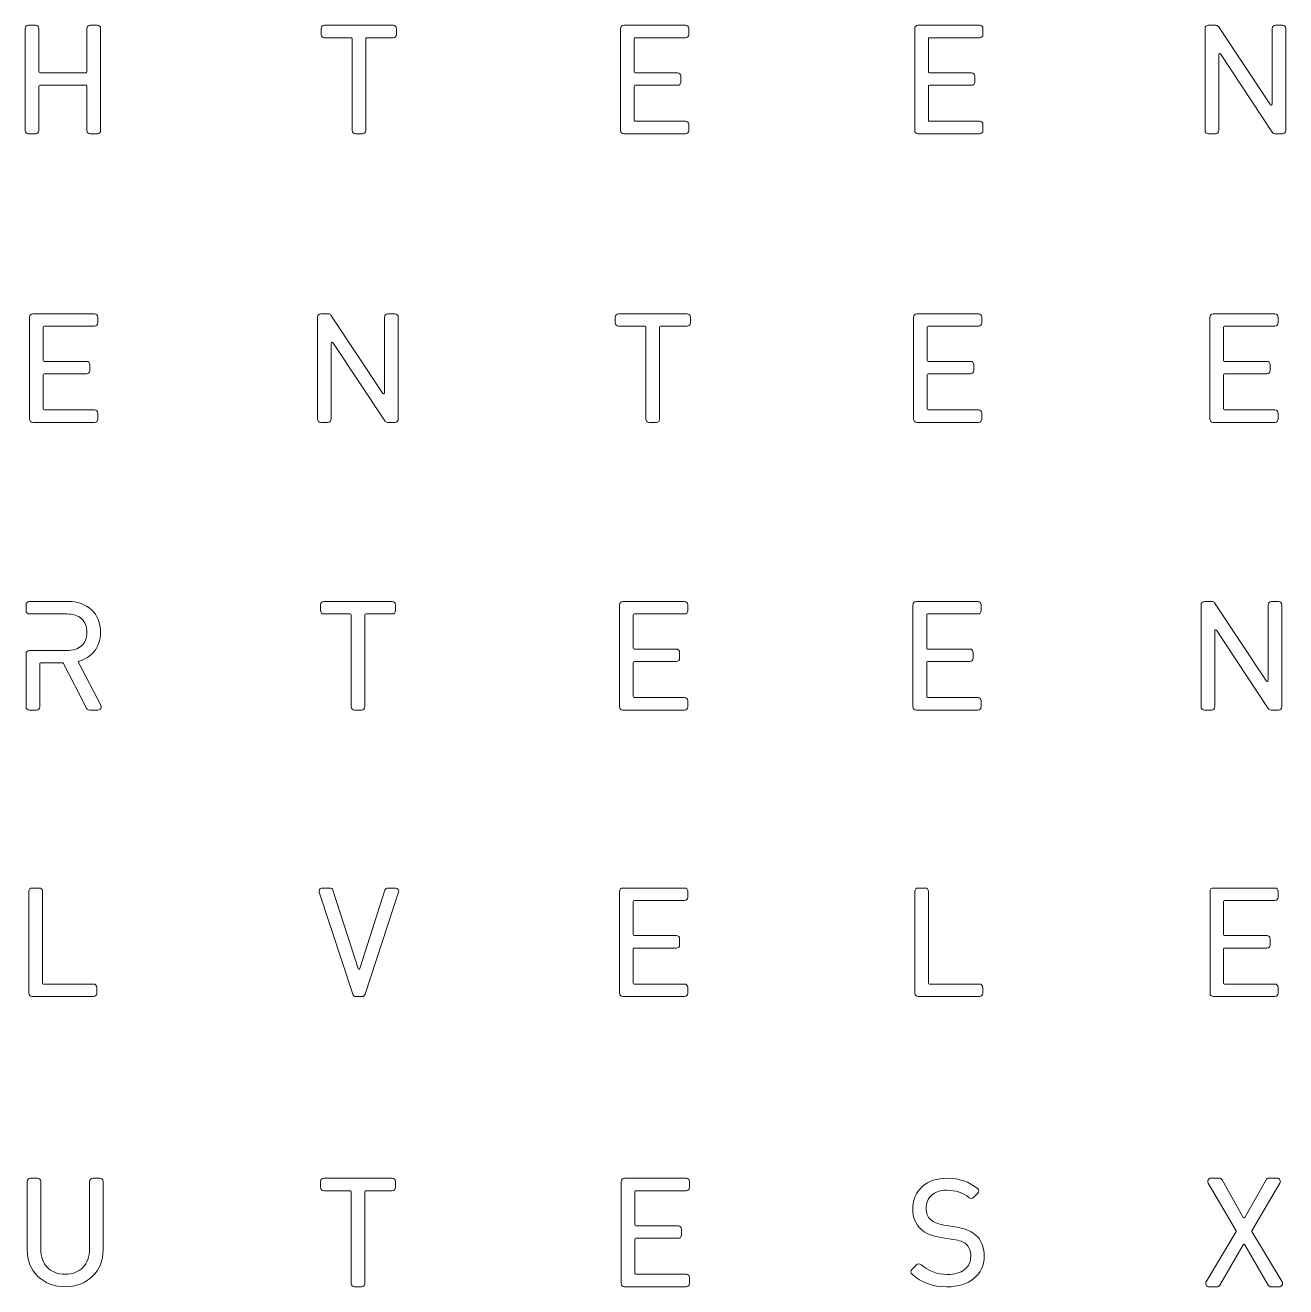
# Model space of a CAD drawing. Header units: millimetres. Extents: x 0 to 620, y 0 to 620.
# Drawn here: x 156.1 to 298.6, y 325.2 to 467.7 of the extents above; entities that cross this region are included whole.
import ezdxf

# ---------------------------------------------------------------- set-up
doc = ezdxf.new("R2010")
doc.units = ezdxf.units.MM
doc.header["$MEASUREMENT"] = 0
doc.layers.add('Layer 1', color=7, linetype='Continuous', lineweight=0)

# ---------------------------------------------------------------- blocks, each defined once
blk = doc.blocks.new('Block_23')
at = {"layer": 'Layer 1', "color": 250, "lineweight": 9, "true_color": 0x231f20}
blk.add_open_spline([(163.91, 422.86), (163.91, 422.86), (156.93, 422.86), (156.93, 422.86), (156.73, 422.86), (156.56, 423.03), (156.56, 423.23), (156.56, 423.23), (156.56, 434.76), (156.56, 434.76), (156.56, 434.96), (156.73, 435.13), (156.93, 435.13), (156.93, 435.13), (163.91, 435.13), (163.91, 435.13), (164.11, 435.13), (164.28, 434.96), (164.28, 434.76), (164.28, 434.76), (164.28, 434.09), (164.28, 434.09), (164.28, 433.88), (164.11, 433.72), (163.91, 433.72), (163.91, 433.72), (158.21, 433.72), (158.21, 433.72), (158.16, 433.72), (158.11, 433.67), (158.11, 433.61), (158.11, 433.61), (158.11, 429.86), (158.11, 429.86), (158.11, 429.8), (158.16, 429.75), (158.21, 429.75), (158.21, 429.75), (163, 429.75), (163, 429.75), (163.2, 429.75), (163.37, 429.59), (163.37, 429.38), (163.37, 429.38), (163.37, 428.71), (163.37, 428.71), (163.37, 428.51), (163.2, 428.34), (163, 428.34), (163, 428.34), (158.21, 428.34), (158.21, 428.34), (158.16, 428.34), (158.11, 428.29), (158.11, 428.24), (158.11, 428.24), (158.11, 424.38), (158.11, 424.38), (158.11, 424.32), (158.16, 424.27), (158.21, 424.27), (158.21, 424.27), (163.91, 424.27), (163.91, 424.27), (164.11, 424.27), (164.28, 424.11), (164.28, 423.9), (164.28, 423.9), (164.28, 423.23), (164.28, 423.23), (164.28, 423.03), (164.11, 422.86), (163.91, 422.86)], degree=3, knots=[0, 0, 0, 0, 1, 1, 1, 2, 2, 2, 3, 3, 3, 4, 4, 4, 5, 5, 5, 6, 6, 6, 7, 7, 7, 8, 8, 8, 9, 9, 9, 10, 10, 10, 11, 11, 11, 12, 12, 12, 13, 13, 13, 14, 14, 14, 15, 15, 15, 16, 16, 16, 17, 17, 17, 18, 18, 18, 19, 19, 19, 20, 20, 20, 21, 21, 21, 22, 22, 22, 23, 23, 23, 24, 24, 24, 24], dxfattribs=at)
blk = doc.blocks.new('Block_24')
at = {"layer": 'Layer 1', "color": 250, "lineweight": 9, "true_color": 0x231f20}
blk.add_open_spline([(227.43, 422.86), (227.43, 422.86), (226.62, 422.86), (226.62, 422.86), (226.42, 422.86), (226.25, 423.03), (226.25, 423.23), (226.25, 423.23), (226.25, 433.61), (226.25, 433.61), (226.25, 433.67), (226.21, 433.72), (226.15, 433.72), (226.15, 433.72), (223.15, 433.72), (223.15, 433.72), (222.95, 433.72), (222.78, 433.88), (222.78, 434.09), (222.78, 434.09), (222.78, 434.76), (222.78, 434.76), (222.78, 434.96), (222.95, 435.13), (223.15, 435.13), (223.15, 435.13), (230.9, 435.13), (230.9, 435.13), (231.1, 435.13), (231.27, 434.96), (231.27, 434.76), (231.27, 434.76), (231.27, 434.09), (231.27, 434.09), (231.27, 433.88), (231.1, 433.72), (230.9, 433.72), (230.9, 433.72), (227.9, 433.72), (227.9, 433.72), (227.85, 433.72), (227.8, 433.67), (227.8, 433.61), (227.8, 433.61), (227.8, 423.23), (227.8, 423.23), (227.8, 423.03), (227.63, 422.86), (227.43, 422.86)], degree=3, knots=[0, 0, 0, 0, 1, 1, 1, 2, 2, 2, 3, 3, 3, 4, 4, 4, 5, 5, 5, 6, 6, 6, 7, 7, 7, 8, 8, 8, 9, 9, 9, 10, 10, 10, 11, 11, 11, 12, 12, 12, 13, 13, 13, 14, 14, 14, 15, 15, 15, 16, 16, 16, 16], dxfattribs=at)
blk = doc.blocks.new('Block_25')
at = {"layer": 'Layer 1', "color": 250, "lineweight": 9, "true_color": 0x231f20}
blk.add_open_spline([(297.35, 422.86), (297.35, 422.86), (290.38, 422.86), (290.38, 422.86), (290.18, 422.86), (290.01, 423.03), (290.01, 423.23), (290.01, 423.23), (290.01, 434.76), (290.01, 434.76), (290.01, 434.96), (290.18, 435.13), (290.38, 435.13), (290.38, 435.13), (297.35, 435.13), (297.35, 435.13), (297.56, 435.13), (297.72, 434.96), (297.72, 434.76), (297.72, 434.76), (297.72, 434.09), (297.72, 434.09), (297.72, 433.88), (297.56, 433.72), (297.35, 433.72), (297.35, 433.72), (291.66, 433.72), (291.66, 433.72), (291.6, 433.72), (291.56, 433.67), (291.56, 433.61), (291.56, 433.61), (291.56, 429.86), (291.56, 429.86), (291.56, 429.8), (291.6, 429.75), (291.66, 429.75), (291.66, 429.75), (296.44, 429.75), (296.44, 429.75), (296.65, 429.75), (296.81, 429.59), (296.81, 429.38), (296.81, 429.38), (296.81, 428.71), (296.81, 428.71), (296.81, 428.51), (296.65, 428.34), (296.44, 428.34), (296.44, 428.34), (291.66, 428.34), (291.66, 428.34), (291.6, 428.34), (291.56, 428.29), (291.56, 428.24), (291.56, 428.24), (291.56, 424.38), (291.56, 424.38), (291.56, 424.32), (291.6, 424.27), (291.66, 424.27), (291.66, 424.27), (297.35, 424.27), (297.35, 424.27), (297.56, 424.27), (297.72, 424.11), (297.72, 423.9), (297.72, 423.9), (297.72, 423.23), (297.72, 423.23), (297.72, 423.03), (297.56, 422.86), (297.35, 422.86)], degree=3, knots=[0, 0, 0, 0, 1, 1, 1, 2, 2, 2, 3, 3, 3, 4, 4, 4, 5, 5, 5, 6, 6, 6, 7, 7, 7, 8, 8, 8, 9, 9, 9, 10, 10, 10, 11, 11, 11, 12, 12, 12, 13, 13, 13, 14, 14, 14, 15, 15, 15, 16, 16, 16, 17, 17, 17, 18, 18, 18, 19, 19, 19, 20, 20, 20, 21, 21, 21, 22, 22, 22, 23, 23, 23, 24, 24, 24, 24], dxfattribs=at)
blk = doc.blocks.new('Block_33')
at = {"layer": 'Layer 1', "color": 250, "lineweight": 9, "true_color": 0x231f20}
blk.add_open_spline([(263.85, 422.86), (263.85, 422.86), (256.87, 422.86), (256.87, 422.86), (256.67, 422.86), (256.5, 423.03), (256.5, 423.23), (256.5, 423.23), (256.5, 434.76), (256.5, 434.76), (256.5, 434.96), (256.67, 435.13), (256.87, 435.13), (256.87, 435.13), (263.85, 435.13), (263.85, 435.13), (264.05, 435.13), (264.22, 434.96), (264.22, 434.76), (264.22, 434.76), (264.22, 434.09), (264.22, 434.09), (264.22, 433.88), (264.05, 433.72), (263.85, 433.72), (263.85, 433.72), (258.15, 433.72), (258.15, 433.72), (258.09, 433.72), (258.05, 433.67), (258.05, 433.61), (258.05, 433.61), (258.05, 429.86), (258.05, 429.86), (258.05, 429.8), (258.09, 429.75), (258.15, 429.75), (258.15, 429.75), (262.94, 429.75), (262.94, 429.75), (263.14, 429.75), (263.31, 429.59), (263.31, 429.38), (263.31, 429.38), (263.31, 428.71), (263.31, 428.71), (263.31, 428.51), (263.14, 428.34), (262.94, 428.34), (262.94, 428.34), (258.15, 428.34), (258.15, 428.34), (258.09, 428.34), (258.05, 428.29), (258.05, 428.24), (258.05, 428.24), (258.05, 424.38), (258.05, 424.38), (258.05, 424.32), (258.09, 424.27), (258.15, 424.27), (258.15, 424.27), (263.85, 424.27), (263.85, 424.27), (264.05, 424.27), (264.22, 424.11), (264.22, 423.9), (264.22, 423.9), (264.22, 423.23), (264.22, 423.23), (264.22, 423.03), (264.05, 422.86), (263.85, 422.86)], degree=3, knots=[0, 0, 0, 0, 1, 1, 1, 2, 2, 2, 3, 3, 3, 4, 4, 4, 5, 5, 5, 6, 6, 6, 7, 7, 7, 8, 8, 8, 9, 9, 9, 10, 10, 10, 11, 11, 11, 12, 12, 12, 13, 13, 13, 14, 14, 14, 15, 15, 15, 16, 16, 16, 17, 17, 17, 18, 18, 18, 19, 19, 19, 20, 20, 20, 21, 21, 21, 22, 22, 22, 23, 23, 23, 24, 24, 24, 24], dxfattribs=at)
blk = doc.blocks.new('Block_35')
at = {"layer": 'Layer 1', "color": 250, "lineweight": 9, "true_color": 0x231f20}
blk.add_open_spline([(197.88, 422.86), (197.88, 422.86), (197.03, 422.86), (197.03, 422.86), (196.91, 422.86), (196.79, 422.93), (196.72, 423.03), (196.72, 423.03), (190.86, 431.89), (190.86, 431.89), (190.82, 431.95), (190.76, 431.94), (190.74, 431.93), (190.72, 431.93), (190.66, 431.9), (190.66, 431.83), (190.66, 431.83), (190.66, 423.23), (190.66, 423.23), (190.66, 423.03), (190.5, 422.86), (190.29, 422.86), (190.29, 422.86), (189.49, 422.86), (189.49, 422.86), (189.28, 422.86), (189.12, 423.03), (189.12, 423.23), (189.12, 423.23), (189.12, 434.76), (189.12, 434.76), (189.12, 434.96), (189.28, 435.13), (189.49, 435.13), (189.49, 435.13), (190.34, 435.13), (190.34, 435.13), (190.46, 435.13), (190.58, 435.07), (190.64, 434.96), (190.64, 434.96), (196.51, 426.13), (196.51, 426.13), (196.55, 426.07), (196.61, 426.09), (196.63, 426.09), (196.65, 426.1), (196.7, 426.12), (196.7, 426.19), (196.7, 426.19), (196.7, 434.76), (196.7, 434.76), (196.7, 434.96), (196.87, 435.13), (197.07, 435.13), (197.07, 435.13), (197.88, 435.13), (197.88, 435.13), (198.08, 435.13), (198.25, 434.96), (198.25, 434.76), (198.25, 434.76), (198.25, 423.23), (198.25, 423.23), (198.25, 423.03), (198.08, 422.86), (197.88, 422.86)], degree=3, knots=[0, 0, 0, 0, 1, 1, 1, 2, 2, 2, 3, 3, 3, 4, 4, 4, 5, 5, 5, 6, 6, 6, 7, 7, 7, 8, 8, 8, 9, 9, 9, 10, 10, 10, 11, 11, 11, 12, 12, 12, 13, 13, 13, 14, 14, 14, 15, 15, 15, 16, 16, 16, 17, 17, 17, 18, 18, 18, 19, 19, 19, 20, 20, 20, 21, 21, 21, 22, 22, 22, 22], dxfattribs=at)
blk = doc.blocks.new('Block_41')
at = {"layer": 'Layer 1', "color": 250, "lineweight": 9, "true_color": 0x231f20}
blk.add_open_spline([(164.3, 390.35), (164.3, 390.35), (163.34, 390.35), (163.34, 390.35), (163.2, 390.35), (163.07, 390.43), (163.01, 390.55), (163.01, 390.55), (160.41, 395.62), (160.41, 395.62), (160.4, 395.66), (160.36, 395.68), (160.32, 395.68), (160.32, 395.68), (157.82, 395.68), (157.82, 395.68), (157.76, 395.68), (157.71, 395.63), (157.71, 395.57), (157.71, 395.57), (157.71, 390.72), (157.71, 390.72), (157.71, 390.52), (157.55, 390.35), (157.35, 390.35), (157.35, 390.35), (156.54, 390.35), (156.54, 390.35), (156.34, 390.35), (156.17, 390.52), (156.17, 390.72), (156.17, 390.72), (156.17, 396.7), (156.17, 396.7), (156.17, 396.91), (156.34, 397.07), (156.54, 397.07), (156.54, 397.07), (160.78, 397.07), (160.78, 397.07), (161.48, 397.07), (162.04, 397.25), (162.44, 397.6), (162.84, 397.95), (163.05, 398.47), (163.05, 399.13), (163.05, 399.81), (162.85, 400.31), (162.43, 400.67), (162.02, 401.03), (161.47, 401.21), (160.78, 401.21), (160.78, 401.21), (156.54, 401.21), (156.54, 401.21), (156.34, 401.21), (156.17, 401.37), (156.17, 401.58), (156.17, 401.58), (156.17, 402.25), (156.17, 402.25), (156.17, 402.45), (156.34, 402.62), (156.54, 402.62), (156.54, 402.62), (160.9, 402.62), (160.9, 402.62), (161.99, 402.62), (162.88, 402.3), (163.56, 401.68), (164.25, 401.06), (164.59, 400.2), (164.59, 399.15), (164.59, 398.27), (164.34, 397.52), (163.85, 396.94), (163.42, 396.43), (162.86, 396.07), (162.18, 395.87), (162.14, 395.86), (162.11, 395.84), (162.1, 395.81), (162.09, 395.79), (162.09, 395.76), (162.1, 395.72), (162.1, 395.72), (162.1, 395.72), (162.1, 395.72), (162.1, 395.72), (164.63, 390.89), (164.63, 390.89), (164.69, 390.78), (164.69, 390.64), (164.62, 390.53), (164.55, 390.42), (164.43, 390.35), (164.3, 390.35)], degree=3, knots=[0, 0, 0, 0, 1, 1, 1, 2, 2, 2, 3, 3, 3, 4, 4, 4, 5, 5, 5, 6, 6, 6, 7, 7, 7, 8, 8, 8, 9, 9, 9, 10, 10, 10, 11, 11, 11, 12, 12, 12, 13, 13, 13, 14, 14, 14, 15, 15, 15, 16, 16, 16, 17, 17, 17, 18, 18, 18, 19, 19, 19, 20, 20, 20, 21, 21, 21, 22, 22, 22, 23, 23, 23, 24, 24, 24, 25, 25, 25, 26, 26, 26, 27, 27, 27, 28, 28, 28, 29, 29, 29, 30, 30, 30, 31, 31, 31, 32, 32, 32, 32], dxfattribs=at)
blk = doc.blocks.new('Block_42')
at = {"layer": 'Layer 1', "color": 250, "lineweight": 9, "true_color": 0x231f20}
blk.add_open_spline([(230.6, 390.35), (230.6, 390.35), (223.63, 390.35), (223.63, 390.35), (223.42, 390.35), (223.26, 390.52), (223.26, 390.72), (223.26, 390.72), (223.26, 402.25), (223.26, 402.25), (223.26, 402.45), (223.42, 402.62), (223.63, 402.62), (223.63, 402.62), (230.6, 402.62), (230.6, 402.62), (230.81, 402.62), (230.97, 402.45), (230.97, 402.25), (230.97, 402.25), (230.97, 401.58), (230.97, 401.58), (230.97, 401.37), (230.81, 401.21), (230.6, 401.21), (230.6, 401.21), (224.91, 401.21), (224.91, 401.21), (224.85, 401.21), (224.8, 401.16), (224.8, 401.1), (224.8, 401.1), (224.8, 397.35), (224.8, 397.35), (224.8, 397.29), (224.85, 397.24), (224.91, 397.24), (224.91, 397.24), (229.69, 397.24), (229.69, 397.24), (229.9, 397.24), (230.06, 397.08), (230.06, 396.87), (230.06, 396.87), (230.06, 396.2), (230.06, 396.2), (230.06, 396), (229.9, 395.83), (229.69, 395.83), (229.69, 395.83), (224.91, 395.83), (224.91, 395.83), (224.85, 395.83), (224.8, 395.78), (224.8, 395.73), (224.8, 395.73), (224.8, 391.87), (224.8, 391.87), (224.8, 391.81), (224.85, 391.76), (224.91, 391.76), (224.91, 391.76), (230.6, 391.76), (230.6, 391.76), (230.81, 391.76), (230.97, 391.6), (230.97, 391.39), (230.97, 391.39), (230.97, 390.72), (230.97, 390.72), (230.97, 390.52), (230.81, 390.35), (230.6, 390.35)], degree=3, knots=[0, 0, 0, 0, 1, 1, 1, 2, 2, 2, 3, 3, 3, 4, 4, 4, 5, 5, 5, 6, 6, 6, 7, 7, 7, 8, 8, 8, 9, 9, 9, 10, 10, 10, 11, 11, 11, 12, 12, 12, 13, 13, 13, 14, 14, 14, 15, 15, 15, 16, 16, 16, 17, 17, 17, 18, 18, 18, 19, 19, 19, 20, 20, 20, 21, 21, 21, 22, 22, 22, 23, 23, 23, 24, 24, 24, 24], dxfattribs=at)
blk = doc.blocks.new('Block_43')
at = {"layer": 'Layer 1', "color": 250, "lineweight": 9, "true_color": 0x231f20}
blk.add_open_spline([(297.77, 390.35), (297.77, 390.35), (296.92, 390.35), (296.92, 390.35), (296.8, 390.35), (296.68, 390.42), (296.61, 390.52), (296.61, 390.52), (290.75, 399.38), (290.75, 399.38), (290.71, 399.44), (290.65, 399.43), (290.63, 399.42), (290.61, 399.42), (290.55, 399.39), (290.55, 399.32), (290.55, 399.32), (290.55, 390.72), (290.55, 390.72), (290.55, 390.52), (290.39, 390.35), (290.18, 390.35), (290.18, 390.35), (289.38, 390.35), (289.38, 390.35), (289.17, 390.35), (289.01, 390.52), (289.01, 390.72), (289.01, 390.72), (289.01, 402.25), (289.01, 402.25), (289.01, 402.45), (289.17, 402.62), (289.38, 402.62), (289.38, 402.62), (290.23, 402.62), (290.23, 402.62), (290.35, 402.62), (290.47, 402.56), (290.53, 402.45), (290.53, 402.45), (296.4, 393.62), (296.4, 393.62), (296.44, 393.56), (296.5, 393.58), (296.52, 393.58), (296.54, 393.59), (296.59, 393.61), (296.59, 393.68), (296.59, 393.68), (296.59, 402.25), (296.59, 402.25), (296.59, 402.45), (296.76, 402.62), (296.96, 402.62), (296.96, 402.62), (297.77, 402.62), (297.77, 402.62), (297.97, 402.62), (298.14, 402.45), (298.14, 402.25), (298.14, 402.25), (298.14, 390.72), (298.14, 390.72), (298.14, 390.52), (297.97, 390.35), (297.77, 390.35)], degree=3, knots=[0, 0, 0, 0, 1, 1, 1, 2, 2, 2, 3, 3, 3, 4, 4, 4, 5, 5, 5, 6, 6, 6, 7, 7, 7, 8, 8, 8, 9, 9, 9, 10, 10, 10, 11, 11, 11, 12, 12, 12, 13, 13, 13, 14, 14, 14, 15, 15, 15, 16, 16, 16, 17, 17, 17, 18, 18, 18, 19, 19, 19, 20, 20, 20, 21, 21, 21, 22, 22, 22, 22], dxfattribs=at)
blk = doc.blocks.new('Block_51')
at = {"layer": 'Layer 1', "color": 250, "lineweight": 9, "true_color": 0x231f20}
blk.add_open_spline([(263.79, 390.35), (263.79, 390.35), (256.81, 390.35), (256.81, 390.35), (256.61, 390.35), (256.44, 390.52), (256.44, 390.72), (256.44, 390.72), (256.44, 402.25), (256.44, 402.25), (256.44, 402.45), (256.61, 402.62), (256.81, 402.62), (256.81, 402.62), (263.79, 402.62), (263.79, 402.62), (263.99, 402.62), (264.15, 402.45), (264.15, 402.25), (264.15, 402.25), (264.15, 401.58), (264.15, 401.58), (264.15, 401.37), (263.99, 401.21), (263.79, 401.21), (263.79, 401.21), (258.09, 401.21), (258.09, 401.21), (258.03, 401.21), (257.99, 401.16), (257.99, 401.1), (257.99, 401.1), (257.99, 397.35), (257.99, 397.35), (257.99, 397.29), (258.03, 397.24), (258.09, 397.24), (258.09, 397.24), (262.88, 397.24), (262.88, 397.24), (263.08, 397.24), (263.24, 397.08), (263.24, 396.87), (263.24, 396.87), (263.24, 396.2), (263.24, 396.2), (263.24, 396), (263.08, 395.83), (262.88, 395.83), (262.88, 395.83), (258.09, 395.83), (258.09, 395.83), (258.03, 395.83), (257.99, 395.78), (257.99, 395.73), (257.99, 395.73), (257.99, 391.87), (257.99, 391.87), (257.99, 391.81), (258.03, 391.76), (258.09, 391.76), (258.09, 391.76), (263.79, 391.76), (263.79, 391.76), (263.99, 391.76), (264.15, 391.6), (264.15, 391.39), (264.15, 391.39), (264.15, 390.72), (264.15, 390.72), (264.15, 390.52), (263.99, 390.35), (263.79, 390.35)], degree=3, knots=[0, 0, 0, 0, 1, 1, 1, 2, 2, 2, 3, 3, 3, 4, 4, 4, 5, 5, 5, 6, 6, 6, 7, 7, 7, 8, 8, 8, 9, 9, 9, 10, 10, 10, 11, 11, 11, 12, 12, 12, 13, 13, 13, 14, 14, 14, 15, 15, 15, 16, 16, 16, 17, 17, 17, 18, 18, 18, 19, 19, 19, 20, 20, 20, 21, 21, 21, 22, 22, 22, 23, 23, 23, 24, 24, 24, 24], dxfattribs=at)
blk = doc.blocks.new('Block_53')
at = {"layer": 'Layer 1', "color": 250, "lineweight": 9, "true_color": 0x231f20}
blk.add_open_spline([(194.09, 390.35), (194.09, 390.35), (193.29, 390.35), (193.29, 390.35), (193.08, 390.35), (192.92, 390.52), (192.92, 390.72), (192.92, 390.72), (192.92, 401.1), (192.92, 401.1), (192.92, 401.16), (192.87, 401.21), (192.81, 401.21), (192.81, 401.21), (189.82, 401.21), (189.82, 401.21), (189.61, 401.21), (189.45, 401.37), (189.45, 401.58), (189.45, 401.58), (189.45, 402.25), (189.45, 402.25), (189.45, 402.45), (189.61, 402.62), (189.82, 402.62), (189.82, 402.62), (197.57, 402.62), (197.57, 402.62), (197.77, 402.62), (197.94, 402.45), (197.94, 402.25), (197.94, 402.25), (197.94, 401.58), (197.94, 401.58), (197.94, 401.37), (197.77, 401.21), (197.57, 401.21), (197.57, 401.21), (194.57, 401.21), (194.57, 401.21), (194.51, 401.21), (194.46, 401.16), (194.46, 401.1), (194.46, 401.1), (194.46, 390.72), (194.46, 390.72), (194.46, 390.52), (194.3, 390.35), (194.09, 390.35)], degree=3, knots=[0, 0, 0, 0, 1, 1, 1, 2, 2, 2, 3, 3, 3, 4, 4, 4, 5, 5, 5, 6, 6, 6, 7, 7, 7, 8, 8, 8, 9, 9, 9, 10, 10, 10, 11, 11, 11, 12, 12, 12, 13, 13, 13, 14, 14, 14, 15, 15, 15, 16, 16, 16, 16], dxfattribs=at)
blk = doc.blocks.new('Block_57')
at = {"layer": 'Layer 1', "color": 250, "lineweight": 9, "true_color": 0x231f20}
blk.add_open_spline([(163.81, 357.98), (163.81, 357.98), (156.87, 357.98), (156.87, 357.98), (156.66, 357.98), (156.5, 358.15), (156.5, 358.35), (156.5, 358.35), (156.5, 369.87), (156.5, 369.87), (156.5, 370.08), (156.66, 370.24), (156.87, 370.24), (156.87, 370.24), (157.67, 370.24), (157.67, 370.24), (157.88, 370.24), (158.04, 370.08), (158.04, 369.87), (158.04, 369.87), (158.04, 359.49), (158.04, 359.49), (158.04, 359.44), (158.09, 359.39), (158.15, 359.39), (158.15, 359.39), (163.81, 359.39), (163.81, 359.39), (164.01, 359.39), (164.18, 359.22), (164.18, 359.02), (164.18, 359.02), (164.18, 358.35), (164.18, 358.35), (164.18, 358.15), (164.01, 357.98), (163.81, 357.98)], degree=3, knots=[0, 0, 0, 0, 1, 1, 1, 2, 2, 2, 3, 3, 3, 4, 4, 4, 5, 5, 5, 6, 6, 6, 7, 7, 7, 8, 8, 8, 9, 9, 9, 10, 10, 10, 11, 11, 11, 12, 12, 12, 12], dxfattribs=at)
blk = doc.blocks.new('Block_58')
at = {"layer": 'Layer 1', "color": 250, "lineweight": 9, "true_color": 0x231f20}
blk.add_open_spline([(230.6, 357.98), (230.6, 357.98), (223.63, 357.98), (223.63, 357.98), (223.42, 357.98), (223.26, 358.15), (223.26, 358.35), (223.26, 358.35), (223.26, 369.87), (223.26, 369.87), (223.26, 370.08), (223.42, 370.24), (223.63, 370.24), (223.63, 370.24), (230.6, 370.24), (230.6, 370.24), (230.81, 370.24), (230.97, 370.08), (230.97, 369.87), (230.97, 369.87), (230.97, 369.2), (230.97, 369.2), (230.97, 369), (230.81, 368.83), (230.6, 368.83), (230.6, 368.83), (224.91, 368.83), (224.91, 368.83), (224.85, 368.83), (224.8, 368.79), (224.8, 368.73), (224.8, 368.73), (224.8, 364.97), (224.8, 364.97), (224.8, 364.91), (224.85, 364.87), (224.91, 364.87), (224.91, 364.87), (229.69, 364.87), (229.69, 364.87), (229.9, 364.87), (230.06, 364.7), (230.06, 364.5), (230.06, 364.5), (230.06, 363.83), (230.06, 363.83), (230.06, 363.62), (229.9, 363.46), (229.69, 363.46), (229.69, 363.46), (224.91, 363.46), (224.91, 363.46), (224.85, 363.46), (224.8, 363.41), (224.8, 363.35), (224.8, 363.35), (224.8, 359.49), (224.8, 359.49), (224.8, 359.44), (224.85, 359.39), (224.91, 359.39), (224.91, 359.39), (230.6, 359.39), (230.6, 359.39), (230.81, 359.39), (230.97, 359.22), (230.97, 359.02), (230.97, 359.02), (230.97, 358.35), (230.97, 358.35), (230.97, 358.15), (230.81, 357.98), (230.6, 357.98)], degree=3, knots=[0, 0, 0, 0, 1, 1, 1, 2, 2, 2, 3, 3, 3, 4, 4, 4, 5, 5, 5, 6, 6, 6, 7, 7, 7, 8, 8, 8, 9, 9, 9, 10, 10, 10, 11, 11, 11, 12, 12, 12, 13, 13, 13, 14, 14, 14, 15, 15, 15, 16, 16, 16, 17, 17, 17, 18, 18, 18, 19, 19, 19, 20, 20, 20, 21, 21, 21, 22, 22, 22, 23, 23, 23, 24, 24, 24, 24], dxfattribs=at)
blk = doc.blocks.new('Block_59')
at = {"layer": 'Layer 1', "color": 250, "lineweight": 9, "true_color": 0x231f20}
blk.add_open_spline([(297.36, 357.98), (297.36, 357.98), (290.39, 357.98), (290.39, 357.98), (290.19, 357.98), (290.02, 358.15), (290.02, 358.35), (290.02, 358.35), (290.02, 369.87), (290.02, 369.87), (290.02, 370.08), (290.19, 370.24), (290.39, 370.24), (290.39, 370.24), (297.36, 370.24), (297.36, 370.24), (297.57, 370.24), (297.73, 370.08), (297.73, 369.87), (297.73, 369.87), (297.73, 369.2), (297.73, 369.2), (297.73, 369), (297.57, 368.83), (297.36, 368.83), (297.36, 368.83), (291.67, 368.83), (291.67, 368.83), (291.61, 368.83), (291.56, 368.79), (291.56, 368.73), (291.56, 368.73), (291.56, 364.97), (291.56, 364.97), (291.56, 364.91), (291.61, 364.87), (291.67, 364.87), (291.67, 364.87), (296.45, 364.87), (296.45, 364.87), (296.66, 364.87), (296.82, 364.7), (296.82, 364.5), (296.82, 364.5), (296.82, 363.83), (296.82, 363.83), (296.82, 363.62), (296.66, 363.46), (296.45, 363.46), (296.45, 363.46), (291.67, 363.46), (291.67, 363.46), (291.61, 363.46), (291.56, 363.41), (291.56, 363.35), (291.56, 363.35), (291.56, 359.49), (291.56, 359.49), (291.56, 359.44), (291.61, 359.39), (291.67, 359.39), (291.67, 359.39), (297.36, 359.39), (297.36, 359.39), (297.57, 359.39), (297.73, 359.22), (297.73, 359.02), (297.73, 359.02), (297.73, 358.35), (297.73, 358.35), (297.73, 358.15), (297.57, 357.98), (297.36, 357.98)], degree=3, knots=[0, 0, 0, 0, 1, 1, 1, 2, 2, 2, 3, 3, 3, 4, 4, 4, 5, 5, 5, 6, 6, 6, 7, 7, 7, 8, 8, 8, 9, 9, 9, 10, 10, 10, 11, 11, 11, 12, 12, 12, 13, 13, 13, 14, 14, 14, 15, 15, 15, 16, 16, 16, 17, 17, 17, 18, 18, 18, 19, 19, 19, 20, 20, 20, 21, 21, 21, 22, 22, 22, 23, 23, 23, 24, 24, 24, 24], dxfattribs=at)
blk = doc.blocks.new('Block_67')
at = {"layer": 'Layer 1', "color": 250, "lineweight": 9, "true_color": 0x231f20}
blk.add_open_spline([(263.96, 357.98), (263.96, 357.98), (257.02, 357.98), (257.02, 357.98), (256.82, 357.98), (256.65, 358.15), (256.65, 358.35), (256.65, 358.35), (256.65, 369.87), (256.65, 369.87), (256.65, 370.08), (256.82, 370.24), (257.02, 370.24), (257.02, 370.24), (257.83, 370.24), (257.83, 370.24), (258.03, 370.24), (258.2, 370.08), (258.2, 369.87), (258.2, 369.87), (258.2, 359.49), (258.2, 359.49), (258.2, 359.44), (258.24, 359.39), (258.3, 359.39), (258.3, 359.39), (263.96, 359.39), (263.96, 359.39), (264.17, 359.39), (264.33, 359.22), (264.33, 359.02), (264.33, 359.02), (264.33, 358.35), (264.33, 358.35), (264.33, 358.15), (264.17, 357.98), (263.96, 357.98)], degree=3, knots=[0, 0, 0, 0, 1, 1, 1, 2, 2, 2, 3, 3, 3, 4, 4, 4, 5, 5, 5, 6, 6, 6, 7, 7, 7, 8, 8, 8, 9, 9, 9, 10, 10, 10, 11, 11, 11, 12, 12, 12, 12], dxfattribs=at)
blk = doc.blocks.new('Block_69')
at = {"layer": 'Layer 1', "color": 250, "lineweight": 9, "true_color": 0x231f20}
for points, knots in [([(194.15, 357.98), (194.15, 357.98), (193.45, 357.98), (193.45, 357.98), (193.29, 357.98), (193.15, 358.08), (193.1, 358.23), (193.1, 358.23), (189.31, 369.76), (189.31, 369.76), (189.27, 369.87), (189.29, 369.99), (189.36, 370.09), (189.43, 370.19), (189.54, 370.24), (189.66, 370.24), (189.66, 370.24), (190.51, 370.24), (190.51, 370.24), (190.67, 370.24), (190.81, 370.14), (190.86, 369.99), (190.86, 369.99), (193.7, 361.15), (193.7, 361.15), (193.72, 361.08), (193.78, 361.07), (193.8, 361.07), (193.82, 361.07), (193.88, 361.08), (193.9, 361.15), (193.9, 361.15), (196.74, 369.99), (196.74, 369.99), (196.79, 370.14), (196.93, 370.24), (197.09, 370.24), (197.09, 370.24), (197.94, 370.24), (197.94, 370.24), (198.06, 370.24), (198.17, 370.19), (198.24, 370.09), (198.31, 369.99), (198.33, 369.87), (198.29, 369.76), (198.29, 369.76), (198.29, 369.76), (198.29, 369.76), (198.29, 369.76), (194.5, 358.23), (194.5, 358.23), (194.45, 358.08), (194.31, 357.98), (194.15, 357.98)], [0, 0, 0, 0, 1, 1, 1, 2, 2, 2, 3, 3, 3, 4, 4, 4, 5, 5, 5, 6, 6, 6, 7, 7, 7, 8, 8, 8, 9, 9, 9, 10, 10, 10, 11, 11, 11, 12, 12, 12, 13, 13, 13, 14, 14, 14, 15, 15, 15, 16, 16, 16, 17, 17, 17, 18, 18, 18, 18]), ([(198.16, 369.8), (198.16, 369.8), (198.17, 369.8), (198.17, 369.8), (198.17, 369.8), (198.16, 369.8), (198.16, 369.8)], [0, 0, 0, 0, 1, 1, 1, 2, 2, 2, 2])]:
    blk.add_open_spline(points, degree=3, knots=knots, dxfattribs=at)
blk = doc.blocks.new('Block_89')
at = {"layer": 'Layer 1', "color": 250, "lineweight": 9, "true_color": 0x231f20}
blk.add_open_spline([(160.59, 325.18), (159.35, 325.18), (158.32, 325.58), (157.52, 326.35), (156.72, 327.12), (156.31, 328.13), (156.31, 329.34), (156.31, 329.34), (156.31, 337.08), (156.31, 337.08), (156.31, 337.28), (156.47, 337.45), (156.68, 337.45), (156.68, 337.45), (157.48, 337.45), (157.48, 337.45), (157.68, 337.45), (157.84, 337.28), (157.84, 337.08), (157.84, 337.08), (157.84, 329.44), (157.84, 329.44), (157.84, 328.58), (158.1, 327.88), (158.59, 327.36), (159.09, 326.85), (159.76, 326.59), (160.59, 326.59), (161.41, 326.59), (162.09, 326.85), (162.59, 327.36), (163.09, 327.88), (163.34, 328.58), (163.34, 329.44), (163.34, 329.44), (163.34, 337.08), (163.34, 337.08), (163.34, 337.28), (163.51, 337.45), (163.71, 337.45), (163.71, 337.45), (164.51, 337.45), (164.51, 337.45), (164.71, 337.45), (164.88, 337.28), (164.88, 337.08), (164.88, 337.08), (164.88, 329.34), (164.88, 329.34), (164.88, 328.13), (164.47, 327.12), (163.66, 326.35), (162.85, 325.58), (161.82, 325.18), (160.59, 325.18)], degree=3, knots=[0, 0, 0, 0, 1, 1, 1, 2, 2, 2, 3, 3, 3, 4, 4, 4, 5, 5, 5, 6, 6, 6, 7, 7, 7, 8, 8, 8, 9, 9, 9, 10, 10, 10, 11, 11, 11, 12, 12, 12, 13, 13, 13, 14, 14, 14, 15, 15, 15, 16, 16, 16, 17, 17, 17, 18, 18, 18, 18], dxfattribs=at)
blk = doc.blocks.new('Block_90')
at = {"layer": 'Layer 1', "color": 250, "lineweight": 9, "true_color": 0x231f20}
blk.add_open_spline([(230.8, 325.18), (230.8, 325.18), (223.82, 325.18), (223.82, 325.18), (223.62, 325.18), (223.45, 325.35), (223.45, 325.55), (223.45, 325.55), (223.45, 337.08), (223.45, 337.08), (223.45, 337.28), (223.62, 337.45), (223.82, 337.45), (223.82, 337.45), (230.8, 337.45), (230.8, 337.45), (231, 337.45), (231.17, 337.28), (231.17, 337.08), (231.17, 337.08), (231.17, 336.41), (231.17, 336.41), (231.17, 336.2), (231, 336.04), (230.8, 336.04), (230.8, 336.04), (225.1, 336.04), (225.1, 336.04), (225.04, 336.04), (225, 335.99), (225, 335.93), (225, 335.93), (225, 332.18), (225, 332.18), (225, 332.12), (225.04, 332.07), (225.1, 332.07), (225.1, 332.07), (229.89, 332.07), (229.89, 332.07), (230.09, 332.07), (230.26, 331.91), (230.26, 331.7), (230.26, 331.7), (230.26, 331.03), (230.26, 331.03), (230.26, 330.83), (230.09, 330.66), (229.89, 330.66), (229.89, 330.66), (225.1, 330.66), (225.1, 330.66), (225.04, 330.66), (225, 330.61), (225, 330.56), (225, 330.56), (225, 326.7), (225, 326.7), (225, 326.64), (225.04, 326.6), (225.1, 326.6), (225.1, 326.6), (230.8, 326.6), (230.8, 326.6), (231, 326.6), (231.17, 326.43), (231.17, 326.23), (231.17, 326.23), (231.17, 325.55), (231.17, 325.55), (231.17, 325.35), (231, 325.18), (230.8, 325.18)], degree=3, knots=[0, 0, 0, 0, 1, 1, 1, 2, 2, 2, 3, 3, 3, 4, 4, 4, 5, 5, 5, 6, 6, 6, 7, 7, 7, 8, 8, 8, 9, 9, 9, 10, 10, 10, 11, 11, 11, 12, 12, 12, 13, 13, 13, 14, 14, 14, 15, 15, 15, 16, 16, 16, 17, 17, 17, 18, 18, 18, 19, 19, 19, 20, 20, 20, 21, 21, 21, 22, 22, 22, 23, 23, 23, 24, 24, 24, 24], dxfattribs=at)
blk = doc.blocks.new('Block_91')
at = {"layer": 'Layer 1', "color": 250, "lineweight": 9, "true_color": 0x231f20}
blk.add_open_spline([(297.85, 325.18), (297.85, 325.18), (296.92, 325.18), (296.92, 325.18), (296.79, 325.18), (296.67, 325.26), (296.6, 325.37), (296.6, 325.37), (293.96, 329.94), (293.96, 329.94), (293.93, 329.98), (293.89, 329.99), (293.87, 329.99), (293.87, 329.99), (293.87, 329.99), (293.87, 329.99), (293.85, 329.99), (293.8, 329.98), (293.78, 329.94), (293.78, 329.94), (291.12, 325.37), (291.12, 325.37), (291.05, 325.25), (290.93, 325.18), (290.8, 325.18), (290.8, 325.18), (289.91, 325.18), (289.91, 325.18), (289.77, 325.18), (289.65, 325.25), (289.58, 325.37), (289.52, 325.49), (289.52, 325.63), (289.59, 325.74), (289.59, 325.74), (292.98, 331.42), (292.98, 331.42), (293, 331.45), (293, 331.49), (292.98, 331.52), (292.98, 331.52), (289.82, 336.89), (289.82, 336.89), (289.75, 337.01), (289.75, 337.15), (289.82, 337.26), (289.88, 337.38), (290, 337.45), (290.14, 337.45), (290.14, 337.45), (291.07, 337.45), (291.07, 337.45), (291.2, 337.45), (291.32, 337.38), (291.39, 337.26), (291.39, 337.26), (293.78, 333.01), (293.78, 333.01), (293.8, 332.97), (293.85, 332.96), (293.87, 332.96), (293.89, 332.96), (293.93, 332.97), (293.96, 333.01), (293.96, 333.01), (296.35, 337.26), (296.35, 337.26), (296.41, 337.38), (296.54, 337.45), (296.67, 337.45), (296.67, 337.45), (297.6, 337.45), (297.6, 337.45), (297.73, 337.45), (297.85, 337.38), (297.92, 337.26), (297.99, 337.15), (297.99, 337.01), (297.92, 336.89), (297.92, 336.89), (294.75, 331.52), (294.75, 331.52), (294.73, 331.49), (294.73, 331.45), (294.75, 331.42), (294.75, 331.42), (298.16, 325.74), (298.16, 325.74), (298.23, 325.63), (298.24, 325.49), (298.17, 325.37), (298.1, 325.25), (297.98, 325.18), (297.85, 325.18)], degree=3, knots=[0, 0, 0, 0, 1, 1, 1, 2, 2, 2, 3, 3, 3, 4, 4, 4, 5, 5, 5, 6, 6, 6, 7, 7, 7, 8, 8, 8, 9, 9, 9, 10, 10, 10, 11, 11, 11, 12, 12, 12, 13, 13, 13, 14, 14, 14, 15, 15, 15, 16, 16, 16, 17, 17, 17, 18, 18, 18, 19, 19, 19, 20, 20, 20, 21, 21, 21, 22, 22, 22, 23, 23, 23, 24, 24, 24, 25, 25, 25, 26, 26, 26, 27, 27, 27, 28, 28, 28, 29, 29, 29, 30, 30, 30, 31, 31, 31, 31], dxfattribs=at)
blk = doc.blocks.new('Block_103')
at = {"layer": 'Layer 1', "color": 250, "lineweight": 9, "true_color": 0x231f20}
blk.add_open_spline([(260.28, 325.18), (258.69, 325.18), (257.36, 325.66), (256.33, 326.61), (256.25, 326.68), (256.21, 326.77), (256.21, 326.87), (256.21, 326.97), (256.25, 327.07), (256.32, 327.14), (256.32, 327.14), (256.85, 327.67), (256.85, 327.67), (256.99, 327.81), (257.21, 327.81), (257.35, 327.68), (258.16, 326.95), (259.16, 326.58), (260.32, 326.58), (261.15, 326.58), (261.8, 326.76), (262.27, 327.13), (262.74, 327.49), (262.97, 327.98), (262.97, 328.63), (262.97, 329.24), (262.8, 329.7), (262.45, 330.01), (262.17, 330.25), (261.68, 330.43), (260.98, 330.54), (260.98, 330.54), (259.6, 330.76), (259.6, 330.76), (258.64, 330.9), (257.89, 331.21), (257.36, 331.68), (256.74, 332.24), (256.42, 333.01), (256.42, 333.99), (256.42, 335.03), (256.78, 335.87), (257.49, 336.5), (258.19, 337.13), (259.15, 337.45), (260.33, 337.45), (261.65, 337.45), (262.79, 337.06), (263.74, 336.29), (263.82, 336.23), (263.86, 336.13), (263.87, 336.03), (263.88, 335.93), (263.84, 335.82), (263.76, 335.75), (263.76, 335.75), (263.28, 335.27), (263.28, 335.27), (263.15, 335.14), (262.94, 335.13), (262.79, 335.25), (262.11, 335.81), (261.26, 336.09), (260.28, 336.09), (259.55, 336.09), (258.96, 335.9), (258.55, 335.53), (258.13, 335.15), (257.93, 334.66), (257.93, 334.03), (257.93, 333.47), (258.09, 333.06), (258.43, 332.77), (258.78, 332.47), (259.28, 332.27), (259.94, 332.16), (259.94, 332.16), (261.23, 331.96), (261.23, 331.96), (262.21, 331.81), (262.96, 331.53), (263.45, 331.1), (264.14, 330.52), (264.49, 329.7), (264.49, 328.66), (264.49, 327.6), (264.1, 326.74), (263.33, 326.12), (262.57, 325.5), (261.55, 325.18), (260.28, 325.18)], degree=3, knots=[0, 0, 0, 0, 1, 1, 1, 2, 2, 2, 3, 3, 3, 4, 4, 4, 5, 5, 5, 6, 6, 6, 7, 7, 7, 8, 8, 8, 9, 9, 9, 10, 10, 10, 11, 11, 11, 12, 12, 12, 13, 13, 13, 14, 14, 14, 15, 15, 15, 16, 16, 16, 17, 17, 17, 18, 18, 18, 19, 19, 19, 20, 20, 20, 21, 21, 21, 22, 22, 22, 23, 23, 23, 24, 24, 24, 25, 25, 25, 26, 26, 26, 27, 27, 27, 28, 28, 28, 29, 29, 29, 30, 30, 30, 30], dxfattribs=at)
blk = doc.blocks.new('Block_105')
at = {"layer": 'Layer 1', "color": 250, "lineweight": 9, "true_color": 0x231f20}
blk.add_open_spline([(194.09, 325.18), (194.09, 325.18), (193.29, 325.18), (193.29, 325.18), (193.08, 325.18), (192.92, 325.35), (192.92, 325.55), (192.92, 325.55), (192.92, 335.93), (192.92, 335.93), (192.92, 335.99), (192.87, 336.04), (192.81, 336.04), (192.81, 336.04), (189.82, 336.04), (189.82, 336.04), (189.61, 336.04), (189.45, 336.2), (189.45, 336.41), (189.45, 336.41), (189.45, 337.08), (189.45, 337.08), (189.45, 337.28), (189.61, 337.45), (189.82, 337.45), (189.82, 337.45), (197.57, 337.45), (197.57, 337.45), (197.77, 337.45), (197.94, 337.28), (197.94, 337.08), (197.94, 337.08), (197.94, 336.41), (197.94, 336.41), (197.94, 336.2), (197.77, 336.04), (197.57, 336.04), (197.57, 336.04), (194.57, 336.04), (194.57, 336.04), (194.51, 336.04), (194.46, 335.99), (194.46, 335.93), (194.46, 335.93), (194.46, 325.55), (194.46, 325.55), (194.46, 325.35), (194.3, 325.18), (194.09, 325.18)], degree=3, knots=[0, 0, 0, 0, 1, 1, 1, 2, 2, 2, 3, 3, 3, 4, 4, 4, 5, 5, 5, 6, 6, 6, 7, 7, 7, 8, 8, 8, 9, 9, 9, 10, 10, 10, 11, 11, 11, 12, 12, 12, 13, 13, 13, 14, 14, 14, 15, 15, 15, 16, 16, 16, 16], dxfattribs=at)
blk = doc.blocks.new('Block_145')
at = {"layer": 'Layer 1', "color": 250, "lineweight": 9, "true_color": 0x231f20}
blk.add_open_spline([(164.23, 455.47), (164.23, 455.47), (163.42, 455.47), (163.42, 455.47), (163.22, 455.47), (163.05, 455.63), (163.05, 455.84), (163.05, 455.84), (163.05, 460.84), (163.05, 460.84), (163.05, 460.9), (163.01, 460.94), (162.95, 460.94), (162.95, 460.94), (157.73, 460.94), (157.73, 460.94), (157.67, 460.94), (157.62, 460.9), (157.62, 460.84), (157.62, 460.84), (157.62, 455.84), (157.62, 455.84), (157.62, 455.63), (157.46, 455.47), (157.25, 455.47), (157.25, 455.47), (156.45, 455.47), (156.45, 455.47), (156.24, 455.47), (156.08, 455.63), (156.08, 455.84), (156.08, 455.84), (156.08, 467.36), (156.08, 467.36), (156.08, 467.57), (156.24, 467.73), (156.45, 467.73), (156.45, 467.73), (157.25, 467.73), (157.25, 467.73), (157.46, 467.73), (157.62, 467.57), (157.62, 467.36), (157.62, 467.36), (157.62, 462.46), (157.62, 462.46), (157.62, 462.4), (157.67, 462.35), (157.73, 462.35), (157.73, 462.35), (162.95, 462.35), (162.95, 462.35), (163.01, 462.35), (163.05, 462.4), (163.05, 462.46), (163.05, 462.46), (163.05, 467.36), (163.05, 467.36), (163.05, 467.57), (163.22, 467.73), (163.42, 467.73), (163.42, 467.73), (164.23, 467.73), (164.23, 467.73), (164.43, 467.73), (164.6, 467.57), (164.6, 467.36), (164.6, 467.36), (164.6, 455.84), (164.6, 455.84), (164.6, 455.63), (164.43, 455.47), (164.23, 455.47)], degree=3, knots=[0, 0, 0, 0, 1, 1, 1, 2, 2, 2, 3, 3, 3, 4, 4, 4, 5, 5, 5, 6, 6, 6, 7, 7, 7, 8, 8, 8, 9, 9, 9, 10, 10, 10, 11, 11, 11, 12, 12, 12, 13, 13, 13, 14, 14, 14, 15, 15, 15, 16, 16, 16, 17, 17, 17, 18, 18, 18, 19, 19, 19, 20, 20, 20, 21, 21, 21, 22, 22, 22, 23, 23, 23, 24, 24, 24, 24], dxfattribs=at)
blk = doc.blocks.new('Block_146')
at = {"layer": 'Layer 1', "color": 250, "lineweight": 9, "true_color": 0x231f20}
blk.add_open_spline([(230.72, 455.47), (230.72, 455.47), (223.75, 455.47), (223.75, 455.47), (223.54, 455.47), (223.38, 455.63), (223.38, 455.84), (223.38, 455.84), (223.38, 467.36), (223.38, 467.36), (223.38, 467.57), (223.54, 467.73), (223.75, 467.73), (223.75, 467.73), (230.72, 467.73), (230.72, 467.73), (230.93, 467.73), (231.09, 467.57), (231.09, 467.36), (231.09, 467.36), (231.09, 466.69), (231.09, 466.69), (231.09, 466.49), (230.93, 466.32), (230.72, 466.32), (230.72, 466.32), (225.03, 466.32), (225.03, 466.32), (224.97, 466.32), (224.92, 466.27), (224.92, 466.22), (224.92, 466.22), (224.92, 462.46), (224.92, 462.46), (224.92, 462.4), (224.97, 462.35), (225.03, 462.35), (225.03, 462.35), (229.81, 462.35), (229.81, 462.35), (230.02, 462.35), (230.18, 462.19), (230.18, 461.99), (230.18, 461.99), (230.18, 461.31), (230.18, 461.31), (230.18, 461.11), (230.02, 460.94), (229.81, 460.94), (229.81, 460.94), (225.03, 460.94), (225.03, 460.94), (224.97, 460.94), (224.92, 460.9), (224.92, 460.84), (224.92, 460.84), (224.92, 456.98), (224.92, 456.98), (224.92, 456.92), (224.97, 456.88), (225.03, 456.88), (225.03, 456.88), (230.72, 456.88), (230.72, 456.88), (230.93, 456.88), (231.09, 456.71), (231.09, 456.51), (231.09, 456.51), (231.09, 455.84), (231.09, 455.84), (231.09, 455.63), (230.93, 455.47), (230.72, 455.47)], degree=3, knots=[0, 0, 0, 0, 1, 1, 1, 2, 2, 2, 3, 3, 3, 4, 4, 4, 5, 5, 5, 6, 6, 6, 7, 7, 7, 8, 8, 8, 9, 9, 9, 10, 10, 10, 11, 11, 11, 12, 12, 12, 13, 13, 13, 14, 14, 14, 15, 15, 15, 16, 16, 16, 17, 17, 17, 18, 18, 18, 19, 19, 19, 20, 20, 20, 21, 21, 21, 22, 22, 22, 23, 23, 23, 24, 24, 24, 24], dxfattribs=at)
blk = doc.blocks.new('Block_147')
at = {"layer": 'Layer 1', "color": 250, "lineweight": 9, "true_color": 0x231f20}
blk.add_open_spline([(298.22, 455.47), (298.22, 455.47), (297.37, 455.47), (297.37, 455.47), (297.24, 455.47), (297.13, 455.53), (297.06, 455.63), (297.06, 455.63), (291.19, 464.49), (291.19, 464.49), (291.15, 464.55), (291.09, 464.54), (291.08, 464.53), (291.06, 464.53), (291, 464.51), (291, 464.43), (291, 464.43), (291, 455.84), (291, 455.84), (291, 455.63), (290.84, 455.47), (290.63, 455.47), (290.63, 455.47), (289.83, 455.47), (289.83, 455.47), (289.62, 455.47), (289.46, 455.63), (289.46, 455.84), (289.46, 455.84), (289.46, 467.36), (289.46, 467.36), (289.46, 467.57), (289.62, 467.73), (289.83, 467.73), (289.83, 467.73), (290.67, 467.73), (290.67, 467.73), (290.8, 467.73), (290.91, 467.67), (290.98, 467.57), (290.98, 467.57), (296.85, 458.74), (296.85, 458.74), (296.89, 458.68), (296.95, 458.69), (296.97, 458.69), (296.98, 458.7), (297.04, 458.72), (297.04, 458.8), (297.04, 458.8), (297.04, 467.36), (297.04, 467.36), (297.04, 467.57), (297.21, 467.73), (297.41, 467.73), (297.41, 467.73), (298.22, 467.73), (298.22, 467.73), (298.42, 467.73), (298.59, 467.57), (298.59, 467.36), (298.59, 467.36), (298.59, 455.84), (298.59, 455.84), (298.59, 455.63), (298.42, 455.47), (298.22, 455.47)], degree=3, knots=[0, 0, 0, 0, 1, 1, 1, 2, 2, 2, 3, 3, 3, 4, 4, 4, 5, 5, 5, 6, 6, 6, 7, 7, 7, 8, 8, 8, 9, 9, 9, 10, 10, 10, 11, 11, 11, 12, 12, 12, 13, 13, 13, 14, 14, 14, 15, 15, 15, 16, 16, 16, 17, 17, 17, 18, 18, 18, 19, 19, 19, 20, 20, 20, 21, 21, 21, 22, 22, 22, 22], dxfattribs=at)
blk = doc.blocks.new('Block_157')
at = {"layer": 'Layer 1', "color": 250, "lineweight": 9, "true_color": 0x231f20}
blk.add_open_spline([(263.98, 455.47), (263.98, 455.47), (257, 455.47), (257, 455.47), (256.8, 455.47), (256.64, 455.63), (256.64, 455.84), (256.64, 455.84), (256.64, 467.36), (256.64, 467.36), (256.64, 467.57), (256.8, 467.73), (257, 467.73), (257, 467.73), (263.98, 467.73), (263.98, 467.73), (264.18, 467.73), (264.35, 467.57), (264.35, 467.36), (264.35, 467.36), (264.35, 466.69), (264.35, 466.69), (264.35, 466.49), (264.18, 466.32), (263.98, 466.32), (263.98, 466.32), (258.29, 466.32), (258.29, 466.32), (258.23, 466.32), (258.18, 466.27), (258.18, 466.22), (258.18, 466.22), (258.18, 462.46), (258.18, 462.46), (258.18, 462.4), (258.23, 462.35), (258.29, 462.35), (258.29, 462.35), (263.07, 462.35), (263.07, 462.35), (263.27, 462.35), (263.44, 462.19), (263.44, 461.99), (263.44, 461.99), (263.44, 461.31), (263.44, 461.31), (263.44, 461.11), (263.27, 460.94), (263.07, 460.94), (263.07, 460.94), (258.29, 460.94), (258.29, 460.94), (258.23, 460.94), (258.18, 460.9), (258.18, 460.84), (258.18, 460.84), (258.18, 456.98), (258.18, 456.98), (258.18, 456.92), (258.23, 456.88), (258.29, 456.88), (258.29, 456.88), (263.98, 456.88), (263.98, 456.88), (264.18, 456.88), (264.35, 456.71), (264.35, 456.51), (264.35, 456.51), (264.35, 455.84), (264.35, 455.84), (264.35, 455.63), (264.18, 455.47), (263.98, 455.47)], degree=3, knots=[0, 0, 0, 0, 1, 1, 1, 2, 2, 2, 3, 3, 3, 4, 4, 4, 5, 5, 5, 6, 6, 6, 7, 7, 7, 8, 8, 8, 9, 9, 9, 10, 10, 10, 11, 11, 11, 12, 12, 12, 13, 13, 13, 14, 14, 14, 15, 15, 15, 16, 16, 16, 17, 17, 17, 18, 18, 18, 19, 19, 19, 20, 20, 20, 21, 21, 21, 22, 22, 22, 23, 23, 23, 24, 24, 24, 24], dxfattribs=at)
blk = doc.blocks.new('Block_159')
at = {"layer": 'Layer 1', "color": 250, "lineweight": 9, "true_color": 0x231f20}
blk.add_open_spline([(194.2, 455.47), (194.2, 455.47), (193.4, 455.47), (193.4, 455.47), (193.19, 455.47), (193.03, 455.63), (193.03, 455.84), (193.03, 455.84), (193.03, 466.22), (193.03, 466.22), (193.03, 466.27), (192.98, 466.32), (192.92, 466.32), (192.92, 466.32), (189.92, 466.32), (189.92, 466.32), (189.72, 466.32), (189.55, 466.49), (189.55, 466.69), (189.55, 466.69), (189.55, 467.36), (189.55, 467.36), (189.55, 467.57), (189.72, 467.73), (189.92, 467.73), (189.92, 467.73), (197.67, 467.73), (197.67, 467.73), (197.88, 467.73), (198.04, 467.57), (198.04, 467.36), (198.04, 467.36), (198.04, 466.69), (198.04, 466.69), (198.04, 466.49), (197.88, 466.32), (197.67, 466.32), (197.67, 466.32), (194.68, 466.32), (194.68, 466.32), (194.62, 466.32), (194.57, 466.27), (194.57, 466.22), (194.57, 466.22), (194.57, 455.84), (194.57, 455.84), (194.57, 455.63), (194.41, 455.47), (194.2, 455.47)], degree=3, knots=[0, 0, 0, 0, 1, 1, 1, 2, 2, 2, 3, 3, 3, 4, 4, 4, 5, 5, 5, 6, 6, 6, 7, 7, 7, 8, 8, 8, 9, 9, 9, 10, 10, 10, 11, 11, 11, 12, 12, 12, 13, 13, 13, 14, 14, 14, 15, 15, 15, 16, 16, 16, 16], dxfattribs=at)
blk = doc.blocks.new('Block_4')
at = {"layer": 'Layer 1'}
for name in ['Block_145', 'Block_159', 'Block_146', 'Block_157', 'Block_147', 'Block_23', 'Block_35', 'Block_24', 'Block_33', 'Block_25', 'Block_41', 'Block_53', 'Block_42', 'Block_51', 'Block_43', 'Block_57', 'Block_69', 'Block_58', 'Block_67', 'Block_59', 'Block_89', 'Block_105', 'Block_90', 'Block_103', 'Block_91']:
    blk.add_blockref(name, (0, 0), dxfattribs=at)
blk = doc.blocks.new('Block_0')
at = {"layer": 'Layer 1'}
blk.add_blockref('Block_4', (0, 0), dxfattribs=at)

msp = doc.modelspace()

# ---------------------------------------------------------------- block references
at = {"layer": 'Layer 1'}
msp.add_blockref('Block_0', (0, 0), dxfattribs=at)

doc.saveas('drawing.dxf')
